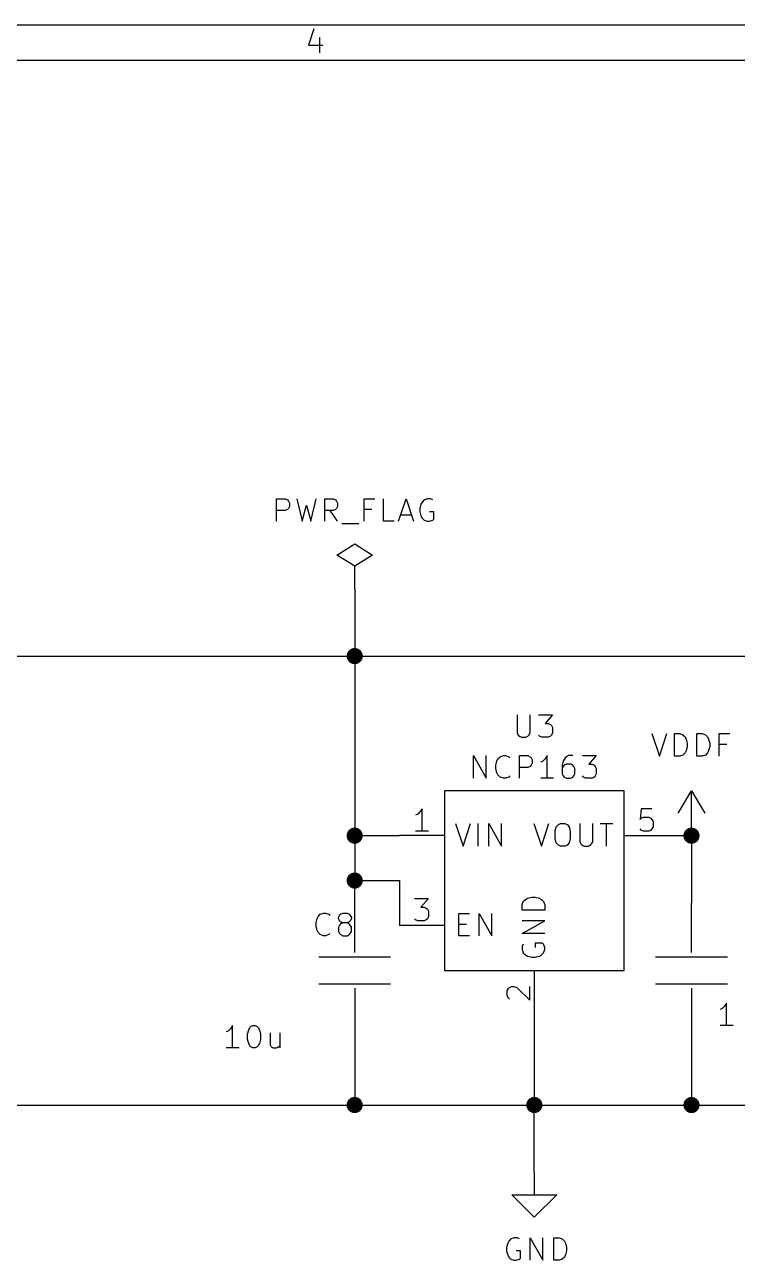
# Model space of a CAD drawing. Extents: x 0.4 to 11.3, y -7.9 to -0.4.
# Drawn here: x 6.665 to 8.252, y -3.146 to -0.394 of the extents above; entities that cross this region are included whole.
import ezdxf

# ---------------------------------------------------------------- set-up
doc = ezdxf.new("R2010")
doc.units = 0
doc.header["$MEASUREMENT"] = 0
for name, color, linetype in [('CYAN2', 4, 'CONTINUOUS'), ('GREEN3', 91, 'CONTINUOUS'), ('LYELLOW', 51, 'CONTINUOUS'), ('RED2', 1, 'CONTINUOUS'), ('RED3', 11, 'CONTINUOUS')]:
    doc.layers.add(name, color=color, linetype=linetype)

msp = doc.modelspace()

# ---------------------------------------------------------------- linework, layer by layer
at = {"layer": 'CYAN2', "linetype": 'CONTINUOUS'}
for p, q in [((7.2262, -1.4998), (7.2262, -1.4498)), ((7.2262, -1.4498), (7.2452, -1.4498)), ((7.2452, -1.4498), (7.25, -1.4522)), ((7.25, -1.4522), (7.2524, -1.4546)), ((7.2524, -1.4546), (7.2548, -1.4593)), ((7.2714, -1.4498), (7.2833, -1.4998)), ((7.3024, -1.4998), (7.3143, -1.4498)), ((7.3333, -1.4998), (7.3333, -1.4498)), ((7.3333, -1.4498), (7.3524, -1.4498)), ((7.3524, -1.4498), (7.3571, -1.4522)), ((7.3571, -1.4522), (7.3595, -1.4546)), ((7.3595, -1.4546), (7.3619, -1.4593)), ((7.4214, -1.4998), (7.4214, -1.4498)), ((7.4214, -1.4498), (7.4452, -1.4498)), ((7.4643, -1.4998), (7.4643, -1.4498)), ((7.4976, -1.4998), (7.5143, -1.4498)), ((7.5143, -1.4498), (7.531, -1.4998)), ((7.55, -1.4569), (7.5476, -1.4617)), ((7.5548, -1.4522), (7.55, -1.4569)), ((7.5619, -1.4498), (7.5548, -1.4522)), ((7.569, -1.4498), (7.5619, -1.4498)), ((7.5738, -1.4522), (7.569, -1.4498)), ((7.2452, -1.476), (7.2262, -1.476)), ((7.25, -1.4736), (7.2452, -1.476)), ((7.2524, -1.4712), (7.25, -1.4736)), ((7.2548, -1.4665), (7.2524, -1.4712)), ((7.2548, -1.4593), (7.2548, -1.4665)), ((7.2833, -1.4998), (7.2929, -1.4641)), ((7.2929, -1.4641), (7.3024, -1.4998)), ((7.3524, -1.476), (7.3333, -1.476)), ((7.3619, -1.4998), (7.3452, -1.476)), ((7.3571, -1.4736), (7.3524, -1.476)), ((7.3595, -1.4712), (7.3571, -1.4736)), ((7.3619, -1.4665), (7.3595, -1.4712)), ((7.3619, -1.4593), (7.3619, -1.4665)), ((7.4381, -1.4736), (7.4214, -1.4736)), ((7.5024, -1.4855), (7.5262, -1.4855)), ((7.5476, -1.4617), (7.5452, -1.4712)), ((7.5452, -1.4712), (7.5452, -1.4784)), ((7.5452, -1.4784), (7.5476, -1.4879)), ((7.5762, -1.4784), (7.5667, -1.4784)), ((7.5762, -1.495), (7.5762, -1.4784)), ((7.3714, -1.5046), (7.4095, -1.5046)), ((7.4881, -1.4998), (7.4643, -1.4998)), ((7.5476, -1.4879), (7.55, -1.4927)), ((7.55, -1.4927), (7.5548, -1.4974)), ((7.5548, -1.4974), (7.5619, -1.4998)), ((7.5619, -1.4998), (7.5667, -1.4998)), ((7.5667, -1.4998), (7.5738, -1.4974)), ((7.5738, -1.4974), (7.5762, -1.495)), ((7.7619, -1.9308), (7.7619, -1.9713)), ((7.7619, -1.9308), (7.7619, -1.9713)), ((7.7905, -1.9713), (7.7905, -1.9308)), ((7.7905, -1.9713), (7.7905, -1.9308)), ((7.8095, -1.9308), (7.8405, -1.9308)), ((7.8095, -1.9308), (7.8405, -1.9308)), ((7.8405, -1.9308), (7.8238, -1.9499)), ((7.8405, -1.9308), (7.8238, -1.9499)), ((7.8238, -1.9499), (7.831, -1.9499)), ((7.8238, -1.9499), (7.831, -1.9499)), ((7.831, -1.9499), (7.8357, -1.9522)), ((7.831, -1.9499), (7.8357, -1.9522)), ((7.8357, -1.9522), (7.8381, -1.9546)), ((7.8357, -1.9522), (7.8381, -1.9546)), ((7.7619, -1.9713), (7.7643, -1.976)), ((7.7619, -1.9713), (7.7643, -1.976)), ((7.7643, -1.976), (7.7667, -1.9784)), ((7.7643, -1.976), (7.7667, -1.9784)), ((7.7667, -1.9784), (7.7714, -1.9808)), ((7.7667, -1.9784), (7.7714, -1.9808)), ((7.7714, -1.9808), (7.7809, -1.9808)), ((7.7714, -1.9808), (7.7809, -1.9808)), ((7.7809, -1.9808), (7.7857, -1.9784)), ((7.7809, -1.9808), (7.7857, -1.9784)), ((7.7857, -1.9784), (7.7881, -1.976)), ((7.7857, -1.9784), (7.7881, -1.976)), ((7.7881, -1.976), (7.7905, -1.9713)), ((7.7881, -1.976), (7.7905, -1.9713)), ((7.8119, -1.9784), (7.8095, -1.976)), ((7.8119, -1.9784), (7.8095, -1.976)), ((7.8167, -1.9808), (7.8119, -1.9784)), ((7.8167, -1.9808), (7.8119, -1.9784)), ((7.831, -1.9808), (7.8167, -1.9808)), ((7.831, -1.9808), (7.8167, -1.9808)), ((7.8357, -1.9784), (7.831, -1.9808)), ((7.8357, -1.9784), (7.831, -1.9808)), ((7.8381, -1.976), (7.8357, -1.9784)), ((7.8381, -1.976), (7.8357, -1.9784)), ((7.8381, -1.9546), (7.8405, -1.9594)), ((7.8381, -1.9546), (7.8405, -1.9594)), ((7.8405, -1.9713), (7.8381, -1.976)), ((7.8405, -1.9713), (7.8381, -1.976)), ((7.8405, -1.9594), (7.8405, -1.9713)), ((7.8405, -1.9594), (7.8405, -1.9713)), ((8.0619, -1.9728), (8.0786, -2.0228)), ((8.0619, -1.9728), (8.0786, -2.0228)), ((8.0786, -2.0228), (8.0952, -1.9728)), ((8.0786, -2.0228), (8.0952, -1.9728)), ((8.1119, -2.0228), (8.1119, -1.9728)), ((8.1119, -1.9728), (8.1238, -1.9728)), ((8.1119, -2.0228), (8.1119, -1.9728)), ((8.1119, -1.9728), (8.1238, -1.9728)), ((8.1238, -1.9728), (8.1309, -1.9752)), ((8.1238, -1.9728), (8.1309, -1.9752)), ((8.1309, -1.9752), (8.1357, -1.9799)), ((8.1309, -1.9752), (8.1357, -1.9799)), ((8.1357, -1.9799), (8.1381, -1.9847)), ((8.1357, -1.9799), (8.1381, -1.9847)), ((8.1619, -2.0228), (8.1619, -1.9728)), ((8.1619, -1.9728), (8.1738, -1.9728)), ((8.1619, -2.0228), (8.1619, -1.9728)), ((8.1619, -1.9728), (8.1738, -1.9728)), ((8.1738, -1.9728), (8.1809, -1.9752)), ((8.1738, -1.9728), (8.1809, -1.9752)), ((8.1809, -1.9752), (8.1857, -1.9799)), ((8.1809, -1.9752), (8.1857, -1.9799)), ((8.1857, -1.9799), (8.1881, -1.9847)), ((8.1857, -1.9799), (8.1881, -1.9847)), ((8.2119, -2.0228), (8.2119, -1.9728)), ((8.2119, -1.9728), (8.2357, -1.9728)), ((8.2119, -2.0228), (8.2119, -1.9728)), ((8.2119, -1.9728), (8.2357, -1.9728)), ((8.1381, -1.9847), (8.1405, -1.9942)), ((8.1381, -1.9847), (8.1405, -1.9942)), ((8.1405, -2.0014), (8.1381, -2.0109)), ((8.1405, -2.0014), (8.1381, -2.0109)), ((8.1405, -1.9942), (8.1405, -2.0014)), ((8.1405, -1.9942), (8.1405, -2.0014)), ((8.1881, -1.9847), (8.1905, -1.9942)), ((8.1881, -1.9847), (8.1905, -1.9942)), ((8.1905, -2.0014), (8.1881, -2.0109)), ((8.1905, -2.0014), (8.1881, -2.0109)), ((8.1905, -1.9942), (8.1905, -2.0014)), ((8.1905, -1.9942), (8.1905, -2.0014)), ((8.2286, -1.9966), (8.2119, -1.9966)), ((8.2286, -1.9966), (8.2119, -1.9966)), ((7.6643, -2.0718), (7.6643, -2.0218)), ((7.6643, -2.0218), (7.6929, -2.0718)), ((7.6643, -2.0718), (7.6643, -2.0218)), ((7.6643, -2.0218), (7.6929, -2.0718)), ((7.6929, -2.0718), (7.6929, -2.0218)), ((7.6929, -2.0718), (7.6929, -2.0218)), ((7.7143, -2.0432), (7.7167, -2.0337)), ((7.7143, -2.0432), (7.7167, -2.0337)), ((7.7167, -2.0337), (7.719, -2.0289)), ((7.7167, -2.0337), (7.719, -2.0289)), ((7.719, -2.0289), (7.7238, -2.0242)), ((7.719, -2.0289), (7.7238, -2.0242)), ((7.7238, -2.0242), (7.731, -2.0218)), ((7.7238, -2.0242), (7.731, -2.0218)), ((7.731, -2.0218), (7.7357, -2.0218)), ((7.731, -2.0218), (7.7357, -2.0218)), ((7.7357, -2.0218), (7.7429, -2.0242)), ((7.7357, -2.0218), (7.7429, -2.0242)), ((7.7429, -2.0242), (7.7452, -2.0266)), ((7.7429, -2.0242), (7.7452, -2.0266)), ((7.7667, -2.0718), (7.7667, -2.0218)), ((7.7667, -2.0218), (7.7857, -2.0218)), ((7.7667, -2.0718), (7.7667, -2.0218)), ((7.7667, -2.0218), (7.7857, -2.0218)), ((7.7857, -2.0218), (7.7905, -2.0242)), ((7.7857, -2.0218), (7.7905, -2.0242)), ((7.7905, -2.0242), (7.7929, -2.0266)), ((7.7905, -2.0242), (7.7929, -2.0266)), ((7.7929, -2.0266), (7.7952, -2.0313)), ((7.7929, -2.0266), (7.7952, -2.0313)), ((7.7952, -2.0313), (7.7952, -2.0385)), ((7.7952, -2.0313), (7.7952, -2.0385)), ((7.819, -2.0337), (7.8143, -2.0361)), ((7.819, -2.0337), (7.8143, -2.0361)), ((7.8238, -2.0289), (7.819, -2.0337)), ((7.8238, -2.0289), (7.819, -2.0337)), ((7.8286, -2.0218), (7.8238, -2.0289)), ((7.8286, -2.0218), (7.8238, -2.0289)), ((7.8286, -2.0718), (7.8286, -2.0218)), ((7.8286, -2.0718), (7.8286, -2.0218)), ((7.8643, -2.0337), (7.8619, -2.0432)), ((7.8643, -2.0337), (7.8619, -2.0432)), ((7.869, -2.0266), (7.8643, -2.0337)), ((7.869, -2.0266), (7.8643, -2.0337)), ((7.8714, -2.0242), (7.869, -2.0266)), ((7.8714, -2.0242), (7.869, -2.0266)), ((7.8762, -2.0218), (7.8714, -2.0242)), ((7.8762, -2.0218), (7.8714, -2.0242)), ((7.8857, -2.0218), (7.8762, -2.0218)), ((7.8857, -2.0218), (7.8762, -2.0218)), ((7.9071, -2.0218), (7.9381, -2.0218)), ((7.9071, -2.0218), (7.9381, -2.0218)), ((7.9381, -2.0218), (7.9214, -2.0409)), ((7.9381, -2.0218), (7.9214, -2.0409)), ((8.1238, -2.0228), (8.1119, -2.0228)), ((8.1238, -2.0228), (8.1119, -2.0228)), ((8.1309, -2.0204), (8.1238, -2.0228)), ((8.1309, -2.0204), (8.1238, -2.0228)), ((8.1357, -2.0157), (8.1309, -2.0204)), ((8.1357, -2.0157), (8.1309, -2.0204)), ((8.1381, -2.0109), (8.1357, -2.0157)), ((8.1381, -2.0109), (8.1357, -2.0157)), ((8.1738, -2.0228), (8.1619, -2.0228)), ((8.1738, -2.0228), (8.1619, -2.0228)), ((8.1809, -2.0204), (8.1738, -2.0228)), ((8.1809, -2.0204), (8.1738, -2.0228)), ((8.1857, -2.0157), (8.1809, -2.0204)), ((8.1857, -2.0157), (8.1809, -2.0204)), ((8.1881, -2.0109), (8.1857, -2.0157)), ((8.1881, -2.0109), (8.1857, -2.0157)), ((7.7143, -2.0504), (7.7143, -2.0432)), ((7.7143, -2.0504), (7.7143, -2.0432)), ((7.7167, -2.0599), (7.7143, -2.0504)), ((7.7167, -2.0599), (7.7143, -2.0504)), ((7.719, -2.0647), (7.7167, -2.0599)), ((7.719, -2.0647), (7.7167, -2.0599)), ((7.7857, -2.048), (7.7667, -2.048)), ((7.7857, -2.048), (7.7667, -2.048)), ((7.7905, -2.0456), (7.7857, -2.048)), ((7.7905, -2.0456), (7.7857, -2.048)), ((7.7929, -2.0432), (7.7905, -2.0456)), ((7.7929, -2.0432), (7.7905, -2.0456)), ((7.7952, -2.0385), (7.7929, -2.0432)), ((7.7952, -2.0385), (7.7929, -2.0432)), ((7.8619, -2.0432), (7.8619, -2.0623)), ((7.8619, -2.0432), (7.8619, -2.0623)), ((7.8643, -2.0456), (7.8619, -2.0504)), ((7.8643, -2.0456), (7.8619, -2.0504)), ((7.8619, -2.0623), (7.8643, -2.067)), ((7.8619, -2.0623), (7.8643, -2.067)), ((7.8667, -2.0432), (7.8643, -2.0456)), ((7.8667, -2.0432), (7.8643, -2.0456)), ((7.8714, -2.0409), (7.8667, -2.0432)), ((7.8714, -2.0409), (7.8667, -2.0432)), ((7.881, -2.0409), (7.8714, -2.0409)), ((7.881, -2.0409), (7.8714, -2.0409)), ((7.8857, -2.0432), (7.881, -2.0409)), ((7.8857, -2.0432), (7.881, -2.0409)), ((7.8881, -2.0456), (7.8857, -2.0432)), ((7.8881, -2.0456), (7.8857, -2.0432)), ((7.8905, -2.0504), (7.8881, -2.0456)), ((7.8905, -2.0504), (7.8881, -2.0456)), ((7.8881, -2.067), (7.8905, -2.0623)), ((7.8881, -2.067), (7.8905, -2.0623)), ((7.8905, -2.0623), (7.8905, -2.0504)), ((7.8905, -2.0623), (7.8905, -2.0504)), ((7.9214, -2.0409), (7.9286, -2.0409)), ((7.9214, -2.0409), (7.9286, -2.0409)), ((7.9286, -2.0409), (7.9333, -2.0432)), ((7.9286, -2.0409), (7.9333, -2.0432)), ((7.9333, -2.0432), (7.9357, -2.0456)), ((7.9333, -2.0432), (7.9357, -2.0456)), ((7.9357, -2.0456), (7.9381, -2.0504)), ((7.9357, -2.0456), (7.9381, -2.0504)), ((7.9381, -2.0623), (7.9357, -2.067)), ((7.9381, -2.0623), (7.9357, -2.067)), ((7.9381, -2.0504), (7.9381, -2.0623)), ((7.9381, -2.0504), (7.9381, -2.0623)), ((7.7238, -2.0694), (7.719, -2.0647)), ((7.7238, -2.0694), (7.719, -2.0647)), ((7.731, -2.0718), (7.7238, -2.0694)), ((7.731, -2.0718), (7.7238, -2.0694)), ((7.7357, -2.0718), (7.731, -2.0718)), ((7.7357, -2.0718), (7.731, -2.0718)), ((7.7429, -2.0694), (7.7357, -2.0718)), ((7.7429, -2.0694), (7.7357, -2.0718)), ((7.7452, -2.067), (7.7429, -2.0694)), ((7.7452, -2.067), (7.7429, -2.0694)), ((7.8429, -2.0718), (7.8143, -2.0718)), ((7.8429, -2.0718), (7.8143, -2.0718)), ((7.8643, -2.067), (7.8667, -2.0694)), ((7.8643, -2.067), (7.8667, -2.0694)), ((7.8667, -2.0694), (7.8714, -2.0718)), ((7.8667, -2.0694), (7.8714, -2.0718)), ((7.8714, -2.0718), (7.881, -2.0718)), ((7.8714, -2.0718), (7.881, -2.0718)), ((7.881, -2.0718), (7.8857, -2.0694)), ((7.881, -2.0718), (7.8857, -2.0694)), ((7.8857, -2.0694), (7.8881, -2.067)), ((7.8857, -2.0694), (7.8881, -2.067)), ((7.9095, -2.0694), (7.9071, -2.067)), ((7.9095, -2.0694), (7.9071, -2.067)), ((7.9143, -2.0718), (7.9095, -2.0694)), ((7.9143, -2.0718), (7.9095, -2.0694)), ((7.9286, -2.0718), (7.9143, -2.0718)), ((7.9286, -2.0718), (7.9143, -2.0718)), ((7.9333, -2.0694), (7.9286, -2.0718)), ((7.9333, -2.0694), (7.9286, -2.0718)), ((7.9357, -2.067), (7.9333, -2.0694)), ((7.9357, -2.067), (7.9333, -2.0694)), ((7.6248, -2.1731), (7.6414, -2.2231)), ((7.6248, -2.1731), (7.6414, -2.2231)), ((7.6414, -2.2231), (7.6581, -2.1731)), ((7.6414, -2.2231), (7.6581, -2.1731)), ((7.6748, -2.2231), (7.6748, -2.1731)), ((7.6748, -2.2231), (7.6748, -2.1731)), ((7.6986, -2.2231), (7.6986, -2.1731)), ((7.6986, -2.1731), (7.7271, -2.2231)), ((7.6986, -2.2231), (7.6986, -2.1731)), ((7.6986, -2.1731), (7.7271, -2.2231)), ((7.7271, -2.2231), (7.7271, -2.1731)), ((7.7271, -2.2231), (7.7271, -2.1731)), ((7.799, -2.1731), (7.8157, -2.2231)), ((7.799, -2.1731), (7.8157, -2.2231)), ((7.8157, -2.2231), (7.8324, -2.1731)), ((7.8157, -2.2231), (7.8324, -2.1731)), ((7.8538, -2.1755), (7.8586, -2.1731)), ((7.8538, -2.1755), (7.8586, -2.1731)), ((7.8586, -2.1731), (7.8681, -2.1731)), ((7.8586, -2.1731), (7.8681, -2.1731)), ((7.8681, -2.1731), (7.8729, -2.1755)), ((7.8681, -2.1731), (7.8729, -2.1755)), ((7.9014, -2.1731), (7.9014, -2.2136)), ((7.9014, -2.1731), (7.9014, -2.2136)), ((7.93, -2.2136), (7.93, -2.1731)), ((7.93, -2.2136), (7.93, -2.1731)), ((7.9467, -2.1731), (7.9752, -2.1731)), ((7.9467, -2.1731), (7.9752, -2.1731)), ((7.961, -2.2231), (7.961, -2.1731)), ((7.961, -2.2231), (7.961, -2.1731)), ((7.8467, -2.1898), (7.849, -2.1803)), ((7.8467, -2.1898), (7.849, -2.1803)), ((7.8467, -2.2065), (7.8467, -2.1898)), ((7.8467, -2.2065), (7.8467, -2.1898)), ((7.849, -2.1803), (7.8538, -2.1755)), ((7.849, -2.1803), (7.8538, -2.1755)), ((7.8729, -2.1755), (7.8776, -2.1803)), ((7.8729, -2.1755), (7.8776, -2.1803)), ((7.8776, -2.1803), (7.88, -2.1898)), ((7.8776, -2.1803), (7.88, -2.1898)), ((7.88, -2.1898), (7.88, -2.2065)), ((7.88, -2.1898), (7.88, -2.2065)), ((7.849, -2.216), (7.8467, -2.2065)), ((7.849, -2.216), (7.8467, -2.2065)), ((7.8538, -2.2208), (7.849, -2.216)), ((7.8538, -2.2208), (7.849, -2.216)), ((7.8586, -2.2231), (7.8538, -2.2208)), ((7.8586, -2.2231), (7.8538, -2.2208)), ((7.8681, -2.2231), (7.8586, -2.2231)), ((7.8681, -2.2231), (7.8586, -2.2231)), ((7.8729, -2.2208), (7.8681, -2.2231)), ((7.8729, -2.2208), (7.8681, -2.2231)), ((7.8776, -2.216), (7.8729, -2.2208)), ((7.8776, -2.216), (7.8729, -2.2208)), ((7.88, -2.2065), (7.8776, -2.216)), ((7.88, -2.2065), (7.8776, -2.216)), ((7.9014, -2.2136), (7.9038, -2.2184)), ((7.9014, -2.2136), (7.9038, -2.2184)), ((7.9038, -2.2184), (7.9062, -2.2208)), ((7.9038, -2.2184), (7.9062, -2.2208)), ((7.9062, -2.2208), (7.9109, -2.2231)), ((7.9062, -2.2208), (7.9109, -2.2231)), ((7.9109, -2.2231), (7.9205, -2.2231)), ((7.9109, -2.2231), (7.9205, -2.2231)), ((7.9205, -2.2231), (7.9252, -2.2208)), ((7.9205, -2.2231), (7.9252, -2.2208)), ((7.9252, -2.2208), (7.9276, -2.2184)), ((7.9252, -2.2208), (7.9276, -2.2184)), ((7.9276, -2.2184), (7.93, -2.2136)), ((7.9276, -2.2184), (7.93, -2.2136)), ((7.785, -2.3395), (7.7946, -2.3371)), ((7.785, -2.3395), (7.7946, -2.3371)), ((7.7946, -2.3371), (7.8017, -2.3371)), ((7.7946, -2.3371), (7.8017, -2.3371)), ((7.8017, -2.3371), (7.8112, -2.3395)), ((7.8017, -2.3371), (7.8112, -2.3395)), ((7.7731, -2.3538), (7.7755, -2.3467)), ((7.7731, -2.3538), (7.7755, -2.3467)), ((7.7731, -2.3657), (7.7731, -2.3538)), ((7.7731, -2.3657), (7.7731, -2.3538)), ((7.8231, -2.3657), (7.7731, -2.3657)), ((7.8231, -2.3657), (7.7731, -2.3657)), ((7.7755, -2.3467), (7.7803, -2.3419)), ((7.7755, -2.3467), (7.7803, -2.3419)), ((7.7803, -2.3419), (7.785, -2.3395)), ((7.7803, -2.3419), (7.785, -2.3395)), ((7.8112, -2.3395), (7.816, -2.3419)), ((7.8112, -2.3395), (7.816, -2.3419)), ((7.816, -2.3419), (7.8208, -2.3467)), ((7.816, -2.3419), (7.8208, -2.3467)), ((7.8208, -2.3467), (7.8231, -2.3538)), ((7.8208, -2.3467), (7.8231, -2.3538)), ((7.8231, -2.3538), (7.8231, -2.3657)), ((7.8231, -2.3538), (7.8231, -2.3657)), ((7.3139, -2.3942), (7.3163, -2.3847)), ((7.3139, -2.3942), (7.3163, -2.3847)), ((7.3139, -2.4014), (7.3139, -2.3942)), ((7.3139, -2.4014), (7.3139, -2.3942)), ((7.3163, -2.3847), (7.3187, -2.3799)), ((7.3163, -2.3847), (7.3187, -2.3799)), ((7.3187, -2.3799), (7.3234, -2.3752)), ((7.3187, -2.3799), (7.3234, -2.3752)), ((7.3234, -2.3752), (7.3306, -2.3728)), ((7.3234, -2.3752), (7.3306, -2.3728)), ((7.3306, -2.3728), (7.3353, -2.3728)), ((7.3306, -2.3728), (7.3353, -2.3728)), ((7.3353, -2.3728), (7.3425, -2.3752)), ((7.3353, -2.3728), (7.3425, -2.3752)), ((7.3425, -2.3752), (7.3449, -2.3776)), ((7.3425, -2.3752), (7.3449, -2.3776)), ((7.3639, -2.3823), (7.3663, -2.3776)), ((7.3639, -2.3823), (7.3663, -2.3776)), ((7.3639, -2.3847), (7.3639, -2.3823)), ((7.3639, -2.3847), (7.3639, -2.3823)), ((7.3663, -2.3895), (7.3639, -2.3847)), ((7.3663, -2.3895), (7.3639, -2.3847)), ((7.3663, -2.3776), (7.3687, -2.3752)), ((7.3663, -2.3776), (7.3687, -2.3752)), ((7.3687, -2.3919), (7.3663, -2.3895)), ((7.3687, -2.3919), (7.3663, -2.3895)), ((7.3687, -2.3752), (7.3734, -2.3728)), ((7.3687, -2.3752), (7.3734, -2.3728)), ((7.3734, -2.3942), (7.3687, -2.3919)), ((7.3734, -2.3942), (7.3687, -2.3919)), ((7.3734, -2.3942), (7.3687, -2.3966)), ((7.3734, -2.3942), (7.3687, -2.3966)), ((7.3734, -2.3728), (7.3829, -2.3728)), ((7.3734, -2.3728), (7.3829, -2.3728)), ((7.3829, -2.3942), (7.3734, -2.3942)), ((7.3829, -2.3942), (7.3734, -2.3942)), ((7.3829, -2.3728), (7.3877, -2.3752)), ((7.3829, -2.3728), (7.3877, -2.3752)), ((7.3877, -2.3919), (7.3829, -2.3942)), ((7.3877, -2.3919), (7.3829, -2.3942)), ((7.3877, -2.3966), (7.3829, -2.3942)), ((7.3877, -2.3966), (7.3829, -2.3942)), ((7.3877, -2.3752), (7.3901, -2.3776)), ((7.3877, -2.3752), (7.3901, -2.3776)), ((7.3901, -2.3895), (7.3877, -2.3919)), ((7.3901, -2.3895), (7.3877, -2.3919)), ((7.3901, -2.3776), (7.3925, -2.3823)), ((7.3901, -2.3776), (7.3925, -2.3823)), ((7.3925, -2.3847), (7.3901, -2.3895)), ((7.3925, -2.3847), (7.3901, -2.3895)), ((7.3925, -2.3823), (7.3925, -2.3847)), ((7.3925, -2.3823), (7.3925, -2.3847)), ((7.6319, -2.4231), (7.6319, -2.3731)), ((7.6319, -2.3731), (7.6557, -2.3731)), ((7.6319, -2.4231), (7.6319, -2.3731)), ((7.6319, -2.3731), (7.6557, -2.3731)), ((7.6771, -2.4231), (7.6771, -2.3731)), ((7.6771, -2.3731), (7.7057, -2.4231)), ((7.6771, -2.4231), (7.6771, -2.3731)), ((7.6771, -2.3731), (7.7057, -2.4231)), ((7.7057, -2.4231), (7.7057, -2.3731)), ((7.7057, -2.4231), (7.7057, -2.3731)), ((7.7731, -2.4181), (7.8231, -2.3895)), ((7.8231, -2.3895), (7.7731, -2.3895)), ((7.7731, -2.4181), (7.8231, -2.3895)), ((7.8231, -2.3895), (7.7731, -2.3895)), ((7.3163, -2.4109), (7.3139, -2.4014)), ((7.3163, -2.4109), (7.3139, -2.4014)), ((7.3187, -2.4157), (7.3163, -2.4109)), ((7.3187, -2.4157), (7.3163, -2.4109)), ((7.3234, -2.4204), (7.3187, -2.4157)), ((7.3234, -2.4204), (7.3187, -2.4157)), ((7.3306, -2.4228), (7.3234, -2.4204)), ((7.3306, -2.4228), (7.3234, -2.4204)), ((7.3425, -2.4204), (7.3353, -2.4228)), ((7.3425, -2.4204), (7.3353, -2.4228)), ((7.3449, -2.418), (7.3425, -2.4204)), ((7.3449, -2.418), (7.3425, -2.4204)), ((7.3663, -2.399), (7.3639, -2.4038)), ((7.3663, -2.399), (7.3639, -2.4038)), ((7.3639, -2.4038), (7.3639, -2.4133)), ((7.3639, -2.4038), (7.3639, -2.4133)), ((7.3639, -2.4133), (7.3663, -2.418)), ((7.3639, -2.4133), (7.3663, -2.418)), ((7.3687, -2.3966), (7.3663, -2.399)), ((7.3687, -2.3966), (7.3663, -2.399)), ((7.3663, -2.418), (7.3687, -2.4204)), ((7.3663, -2.418), (7.3687, -2.4204)), ((7.3687, -2.4204), (7.3734, -2.4228)), ((7.3687, -2.4204), (7.3734, -2.4228)), ((7.3829, -2.4228), (7.3877, -2.4204)), ((7.3829, -2.4228), (7.3877, -2.4204)), ((7.3901, -2.399), (7.3877, -2.3966)), ((7.3901, -2.399), (7.3877, -2.3966)), ((7.3877, -2.4204), (7.3901, -2.418)), ((7.3877, -2.4204), (7.3901, -2.418)), ((7.3925, -2.4038), (7.3901, -2.399)), ((7.3925, -2.4038), (7.3901, -2.399)), ((7.3901, -2.418), (7.3925, -2.4133)), ((7.3901, -2.418), (7.3925, -2.4133)), ((7.3925, -2.4133), (7.3925, -2.4038)), ((7.3925, -2.4133), (7.3925, -2.4038)), ((7.6319, -2.3969), (7.6486, -2.3969)), ((7.6319, -2.3969), (7.6486, -2.3969)), ((7.8231, -2.4181), (7.7731, -2.4181)), ((7.8231, -2.4181), (7.7731, -2.4181)), ((7.3353, -2.4228), (7.3306, -2.4228)), ((7.3353, -2.4228), (7.3306, -2.4228)), ((7.3734, -2.4228), (7.3829, -2.4228)), ((7.3734, -2.4228), (7.3829, -2.4228)), ((7.6557, -2.4231), (7.6319, -2.4231)), ((7.6557, -2.4231), (7.6319, -2.4231)), ((7.7755, -2.4419), (7.7731, -2.4467)), ((7.7755, -2.4419), (7.7731, -2.4467)), ((7.7731, -2.4467), (7.7731, -2.4538)), ((7.7731, -2.4467), (7.7731, -2.4538)), ((7.8184, -2.4395), (7.8017, -2.4395)), ((7.8017, -2.4395), (7.8017, -2.449)), ((7.8184, -2.4395), (7.8017, -2.4395)), ((7.8017, -2.4395), (7.8017, -2.449)), ((7.8208, -2.4419), (7.8184, -2.4395)), ((7.8208, -2.4419), (7.8184, -2.4395)), ((7.8231, -2.449), (7.8208, -2.4419)), ((7.8231, -2.449), (7.8208, -2.4419)), ((7.8231, -2.4538), (7.8231, -2.449)), ((7.8231, -2.4538), (7.8231, -2.449)), ((7.7731, -2.4538), (7.7755, -2.4609)), ((7.7731, -2.4538), (7.7755, -2.4609)), ((7.7755, -2.4609), (7.7803, -2.4657)), ((7.7755, -2.4609), (7.7803, -2.4657)), ((7.7803, -2.4657), (7.785, -2.4681)), ((7.7803, -2.4657), (7.785, -2.4681)), ((7.785, -2.4681), (7.7946, -2.4705)), ((7.785, -2.4681), (7.7946, -2.4705)), ((7.7946, -2.4705), (7.8017, -2.4705)), ((7.7946, -2.4705), (7.8017, -2.4705)), ((7.8017, -2.4705), (7.8112, -2.4681)), ((7.8017, -2.4705), (7.8112, -2.4681)), ((7.8112, -2.4681), (7.816, -2.4657)), ((7.8112, -2.4681), (7.816, -2.4657)), ((7.816, -2.4657), (7.8208, -2.4609)), ((7.816, -2.4657), (7.8208, -2.4609)), ((7.8208, -2.4609), (7.8231, -2.4538)), ((7.8208, -2.4609), (7.8231, -2.4538)), ((8.2187, -2.5847), (8.2139, -2.5871)), ((8.2187, -2.5847), (8.2139, -2.5871)), ((8.2234, -2.5799), (8.2187, -2.5847)), ((8.2234, -2.5799), (8.2187, -2.5847)), ((8.2282, -2.5728), (8.2234, -2.5799)), ((8.2282, -2.5728), (8.2234, -2.5799)), ((8.2282, -2.6228), (8.2282, -2.5728)), ((8.2282, -2.6228), (8.2282, -2.5728)), ((7.1187, -2.6347), (7.1139, -2.6371)), ((7.1187, -2.6347), (7.1139, -2.6371)), ((7.1234, -2.6299), (7.1187, -2.6347)), ((7.1234, -2.6299), (7.1187, -2.6347)), ((7.1282, -2.6228), (7.1234, -2.6299)), ((7.1282, -2.6228), (7.1234, -2.6299)), ((7.1282, -2.6728), (7.1282, -2.6228)), ((7.1282, -2.6728), (7.1282, -2.6228)), ((7.1615, -2.6419), (7.1639, -2.6323)), ((7.1615, -2.6419), (7.1639, -2.6323)), ((7.1615, -2.6538), (7.1615, -2.6419)), ((7.1615, -2.6538), (7.1615, -2.6419)), ((7.1639, -2.6323), (7.1663, -2.6276)), ((7.1639, -2.6323), (7.1663, -2.6276)), ((7.1663, -2.6276), (7.1687, -2.6252)), ((7.1663, -2.6276), (7.1687, -2.6252)), ((7.1687, -2.6252), (7.1734, -2.6228)), ((7.1687, -2.6252), (7.1734, -2.6228)), ((7.1734, -2.6228), (7.1782, -2.6228)), ((7.1734, -2.6228), (7.1782, -2.6228)), ((7.1782, -2.6228), (7.1829, -2.6252)), ((7.1782, -2.6228), (7.1829, -2.6252)), ((7.1829, -2.6252), (7.1853, -2.6276)), ((7.1829, -2.6252), (7.1853, -2.6276)), ((7.1853, -2.6276), (7.1877, -2.6323)), ((7.1853, -2.6276), (7.1877, -2.6323)), ((7.1877, -2.6323), (7.1901, -2.6419)), ((7.1877, -2.6323), (7.1901, -2.6419)), ((7.1901, -2.6419), (7.1901, -2.6538)), ((7.1901, -2.6419), (7.1901, -2.6538)), ((7.2115, -2.6395), (7.2115, -2.6657)), ((7.2115, -2.6395), (7.2115, -2.6657)), ((7.2329, -2.6395), (7.2329, -2.6728)), ((7.2329, -2.6395), (7.2329, -2.6728)), ((8.2425, -2.6228), (8.2139, -2.6228)), ((8.2425, -2.6228), (8.2139, -2.6228)), ((7.1639, -2.6633), (7.1615, -2.6538)), ((7.1639, -2.6633), (7.1615, -2.6538)), ((7.1663, -2.668), (7.1639, -2.6633)), ((7.1663, -2.668), (7.1639, -2.6633)), ((7.1687, -2.6704), (7.1663, -2.668)), ((7.1687, -2.6704), (7.1663, -2.668)), ((7.1853, -2.668), (7.1829, -2.6704)), ((7.1853, -2.668), (7.1829, -2.6704)), ((7.1877, -2.6633), (7.1853, -2.668)), ((7.1877, -2.6633), (7.1853, -2.668)), ((7.1901, -2.6538), (7.1877, -2.6633)), ((7.1901, -2.6538), (7.1877, -2.6633)), ((7.2115, -2.6657), (7.2139, -2.6704)), ((7.2115, -2.6657), (7.2139, -2.6704)), ((7.2306, -2.6704), (7.2329, -2.668)), ((7.2306, -2.6704), (7.2329, -2.668)), ((7.1425, -2.6728), (7.1139, -2.6728)), ((7.1425, -2.6728), (7.1139, -2.6728)), ((7.1734, -2.6728), (7.1687, -2.6704)), ((7.1734, -2.6728), (7.1687, -2.6704)), ((7.1782, -2.6728), (7.1734, -2.6728)), ((7.1782, -2.6728), (7.1734, -2.6728)), ((7.1829, -2.6704), (7.1782, -2.6728)), ((7.1829, -2.6704), (7.1782, -2.6728)), ((7.2139, -2.6704), (7.2187, -2.6728)), ((7.2139, -2.6704), (7.2187, -2.6728)), ((7.2187, -2.6728), (7.2258, -2.6728)), ((7.2187, -2.6728), (7.2258, -2.6728)), ((7.2258, -2.6728), (7.2306, -2.6704)), ((7.2258, -2.6728), (7.2306, -2.6704)), ((7.7407, -3.1077), (7.7383, -3.1172)), ((7.7431, -3.1029), (7.7407, -3.1077)), ((7.7479, -3.0982), (7.7431, -3.1029)), ((7.755, -3.0958), (7.7479, -3.0982)), ((7.7621, -3.0958), (7.755, -3.0958)), ((7.7669, -3.0982), (7.7621, -3.0958)), ((7.7907, -3.1458), (7.7907, -3.0958)), ((7.7907, -3.0958), (7.8193, -3.1458)), ((7.8193, -3.1458), (7.8193, -3.0958)), ((7.8431, -3.1458), (7.8431, -3.0958)), ((7.8431, -3.0958), (7.855, -3.0958)), ((7.855, -3.0958), (7.8621, -3.0982)), ((7.8621, -3.0982), (7.8669, -3.1029)), ((7.8669, -3.1029), (7.8693, -3.1077)), ((7.8693, -3.1077), (7.8717, -3.1172)), ((7.7383, -3.1172), (7.7383, -3.1244)), ((7.7383, -3.1244), (7.7407, -3.1339)), ((7.7407, -3.1339), (7.7431, -3.1387)), ((7.7693, -3.1244), (7.7598, -3.1244)), ((7.7693, -3.141), (7.7693, -3.1244)), ((7.8693, -3.1339), (7.8669, -3.1387)), ((7.8717, -3.1244), (7.8693, -3.1339)), ((7.8717, -3.1172), (7.8717, -3.1244)), ((7.7431, -3.1387), (7.7479, -3.1434)), ((7.7479, -3.1434), (7.755, -3.1458)), ((7.755, -3.1458), (7.7598, -3.1458)), ((7.7598, -3.1458), (7.7669, -3.1434)), ((7.7669, -3.1434), (7.7693, -3.141)), ((7.855, -3.1458), (7.8431, -3.1458)), ((7.8621, -3.1434), (7.855, -3.1458)), ((7.8669, -3.1387), (7.8621, -3.1434))]:
    msp.add_line(p, q, dxfattribs=at)
at = {"layer": 'GREEN3', "linetype": 'CONTINUOUS'}
for p, q in [((7.4, -1.65), (7.4, -1.8)), ((5.7, -1.8), (7.4, -1.8)), ((7.4, -1.8), (9.25, -1.8)), ((7.4, -1.8), (7.4, -2.2)), ((7.4, -2.2), (7.4, -2.3)), ((7.4, -2.2), (7.5, -2.2)), ((8.1, -2.2), (8.15, -2.2)), ((8.15, -2.2), (8.15, -2.35)), ((7.4, -2.35), (7.4, -2.3)), ((7.4, -2.3), (7.5, -2.3)), ((7.5, -2.3), (7.5, -2.4)), ((7.8, -2.6), (7.8, -2.8)), ((7.4, -2.65), (7.4, -2.8)), ((8.15, -2.65), (8.15, -2.8)), ((6.45, -2.8), (7.4, -2.8)), ((7.4, -2.8), (7.8, -2.8)), ((7.8, -2.8), (8.15, -2.8)), ((7.8, -2.95), (7.8, -2.8)), ((8.15, -2.8), (9.25, -2.8))]:
    msp.add_line(p, q, dxfattribs=at)
at = {"layer": 'GREEN3', "const_width": 0.018}
for points in [[(7.391, -1.8, 1), (7.409, -1.8, 1)], [(7.391, -2.2, 1), (7.409, -2.2, 1)], [(8.141, -2.2, 1), (8.159, -2.2, 1)], [(7.391, -2.3, 1), (7.409, -2.3, 1)], [(7.391, -2.8, 1), (7.409, -2.8, 1)], [(7.791, -2.8, 1), (7.809, -2.8, 1)], [(8.141, -2.8, 1), (8.159, -2.8, 1)]]:
    msp.add_lwpolyline(points, format="xyb", close=True, dxfattribs=at)
at = {"layer": 'LYELLOW', "linetype": 'CONTINUOUS'}
for p, q in [((7.6, -2.1), (7.6, -2.5)), ((8, -2.1), (7.6, -2.1)), ((8, -2.5), (8, -2.1)), ((7.6, -2.5), (8, -2.5))]:
    msp.add_line(p, q, dxfattribs=at)
at = {"layer": 'RED2', "linetype": 'CONTINUOUS'}
for p, q in [((0.3937, -0.3937), (11.2993, -0.3937)), ((7.3093, -0.4028), (7.2971, -0.4394)), ((7.2971, -0.4394), (7.3288, -0.4394)), ((7.3215, -0.4223), (7.3215, -0.4564)), ((0.4724, -0.4724), (11.2206, -0.4724)), ((7.36, -1.575), (7.4, -1.55)), ((7.4, -1.55), (7.44, -1.575)), ((7.4, -1.6), (7.36, -1.575)), ((7.44, -1.575), (7.4, -1.6)), ((7.4, -1.65), (7.4, -1.6)), ((7.6, -2.1), (7.6, -2.5)), ((8, -2.1), (7.6, -2.1)), ((8, -2.5), (8, -2.1)), ((8.12, -2.15), (8.15, -2.1)), ((8.15, -2.1), (8.18, -2.15)), ((8.15, -2.2), (8.15, -2.1)), ((7.6, -2.2), (7.5, -2.2)), ((7.6, -2.2), (7.5, -2.2)), ((8, -2.2), (8.1, -2.2)), ((8, -2.2), (8.1, -2.2)), ((7.4, -2.46), (7.4, -2.35)), ((7.4, -2.46), (7.4, -2.35)), ((8.15, -2.46), (8.15, -2.35)), ((8.15, -2.46), (8.15, -2.35)), ((7.6, -2.4), (7.5, -2.4)), ((7.6, -2.4), (7.5, -2.4)), ((7.32, -2.47), (7.48, -2.47)), ((8.07, -2.47), (8.23, -2.47)), ((7.6, -2.5), (8, -2.5)), ((7.8, -2.5), (7.8, -2.6)), ((7.8, -2.5), (7.8, -2.6)), ((7.32, -2.53), (7.48, -2.53)), ((8.07, -2.53), (8.23, -2.53)), ((7.4, -2.54), (7.4, -2.65)), ((7.4, -2.54), (7.4, -2.65)), ((8.15, -2.54), (8.15, -2.65)), ((8.15, -2.54), (8.15, -2.65)), ((7.8, -2.95), (7.8, -3)), ((7.8, -3.05), (7.75, -3)), ((7.75, -3), (7.8, -3)), ((7.8, -3), (7.85, -3)), ((7.85, -3), (7.8, -3.05))]:
    msp.add_line(p, q, dxfattribs=at)
at = {"layer": 'RED3', "linetype": 'CONTINUOUS'}
for p, q in [((7.55, -2.1399), (7.5452, -2.147)), ((7.55, -2.1399), (7.5452, -2.147)), ((7.55, -2.1899), (7.55, -2.1399)), ((7.55, -2.1899), (7.55, -2.1399)), ((8.0381, -2.1399), (8.0357, -2.1637)), ((8.0381, -2.1399), (8.0357, -2.1637)), ((8.0619, -2.1399), (8.0381, -2.1399)), ((8.0619, -2.1399), (8.0381, -2.1399)), ((7.5405, -2.1518), (7.5357, -2.1542)), ((7.5405, -2.1518), (7.5357, -2.1542)), ((7.5452, -2.147), (7.5405, -2.1518)), ((7.5452, -2.147), (7.5405, -2.1518)), ((8.0357, -2.1637), (8.0381, -2.1613)), ((8.0357, -2.1637), (8.0381, -2.1613)), ((8.0381, -2.1613), (8.0429, -2.1589)), ((8.0381, -2.1613), (8.0429, -2.1589)), ((8.0429, -2.1589), (8.0548, -2.1589)), ((8.0429, -2.1589), (8.0548, -2.1589)), ((8.0548, -2.1589), (8.0595, -2.1613)), ((8.0548, -2.1589), (8.0595, -2.1613)), ((8.0595, -2.1613), (8.0619, -2.1637)), ((8.0595, -2.1613), (8.0619, -2.1637)), ((8.0619, -2.1637), (8.0643, -2.1684)), ((8.0619, -2.1637), (8.0643, -2.1684)), ((8.0643, -2.1684), (8.0643, -2.1804)), ((8.0643, -2.1684), (8.0643, -2.1804)), ((7.5643, -2.1899), (7.5357, -2.1899)), ((7.5643, -2.1899), (7.5357, -2.1899)), ((8.0381, -2.1875), (8.0357, -2.1851)), ((8.0381, -2.1875), (8.0357, -2.1851)), ((8.0429, -2.1899), (8.0381, -2.1875)), ((8.0429, -2.1899), (8.0381, -2.1875)), ((8.0548, -2.1899), (8.0429, -2.1899)), ((8.0548, -2.1899), (8.0429, -2.1899)), ((8.0595, -2.1875), (8.0548, -2.1899)), ((8.0595, -2.1875), (8.0548, -2.1899)), ((8.0619, -2.1851), (8.0595, -2.1875)), ((8.0619, -2.1851), (8.0595, -2.1875)), ((8.0643, -2.1804), (8.0619, -2.1851)), ((8.0643, -2.1804), (8.0619, -2.1851)), ((7.5333, -2.3399), (7.5643, -2.3399)), ((7.5333, -2.3399), (7.5643, -2.3399)), ((7.5643, -2.3399), (7.5476, -2.3589)), ((7.5643, -2.3399), (7.5476, -2.3589)), ((7.5476, -2.3589), (7.5548, -2.3589)), ((7.5476, -2.3589), (7.5548, -2.3589)), ((7.5548, -2.3589), (7.5595, -2.3613)), ((7.5548, -2.3589), (7.5595, -2.3613)), ((7.5595, -2.3613), (7.5619, -2.3637)), ((7.5595, -2.3613), (7.5619, -2.3637)), ((7.5619, -2.3637), (7.5643, -2.3684)), ((7.5619, -2.3637), (7.5643, -2.3684)), ((7.5357, -2.3875), (7.5333, -2.3851)), ((7.5357, -2.3875), (7.5333, -2.3851)), ((7.5405, -2.3899), (7.5357, -2.3875)), ((7.5405, -2.3899), (7.5357, -2.3875)), ((7.5548, -2.3899), (7.5405, -2.3899)), ((7.5548, -2.3899), (7.5405, -2.3899)), ((7.5595, -2.3875), (7.5548, -2.3899)), ((7.5595, -2.3875), (7.5548, -2.3899)), ((7.5619, -2.3851), (7.5595, -2.3875)), ((7.5619, -2.3851), (7.5595, -2.3875)), ((7.5643, -2.3804), (7.5619, -2.3851)), ((7.5643, -2.3804), (7.5619, -2.3851)), ((7.5643, -2.3684), (7.5643, -2.3804)), ((7.5643, -2.3684), (7.5643, -2.3804)), ((7.7399, -2.5452), (7.7423, -2.5405)), ((7.7399, -2.5452), (7.7423, -2.5405)), ((7.7399, -2.5571), (7.7399, -2.5452)), ((7.7399, -2.5571), (7.7399, -2.5452)), ((7.7423, -2.5619), (7.7399, -2.5571)), ((7.7423, -2.5619), (7.7399, -2.5571)), ((7.7423, -2.5405), (7.7446, -2.5381)), ((7.7423, -2.5405), (7.7446, -2.5381)), ((7.7446, -2.5381), (7.7494, -2.5357)), ((7.7446, -2.5381), (7.7494, -2.5357)), ((7.7494, -2.5357), (7.7542, -2.5357)), ((7.7494, -2.5357), (7.7542, -2.5357)), ((7.7542, -2.5357), (7.7613, -2.5381)), ((7.7542, -2.5357), (7.7613, -2.5381)), ((7.7613, -2.5381), (7.7899, -2.5667)), ((7.7613, -2.5381), (7.7899, -2.5667)), ((7.7899, -2.5667), (7.7899, -2.5357)), ((7.7899, -2.5667), (7.7899, -2.5357)), ((7.7446, -2.5643), (7.7423, -2.5619)), ((7.7446, -2.5643), (7.7423, -2.5619))]:
    msp.add_line(p, q, dxfattribs=at)

doc.saveas('drawing.dxf')
